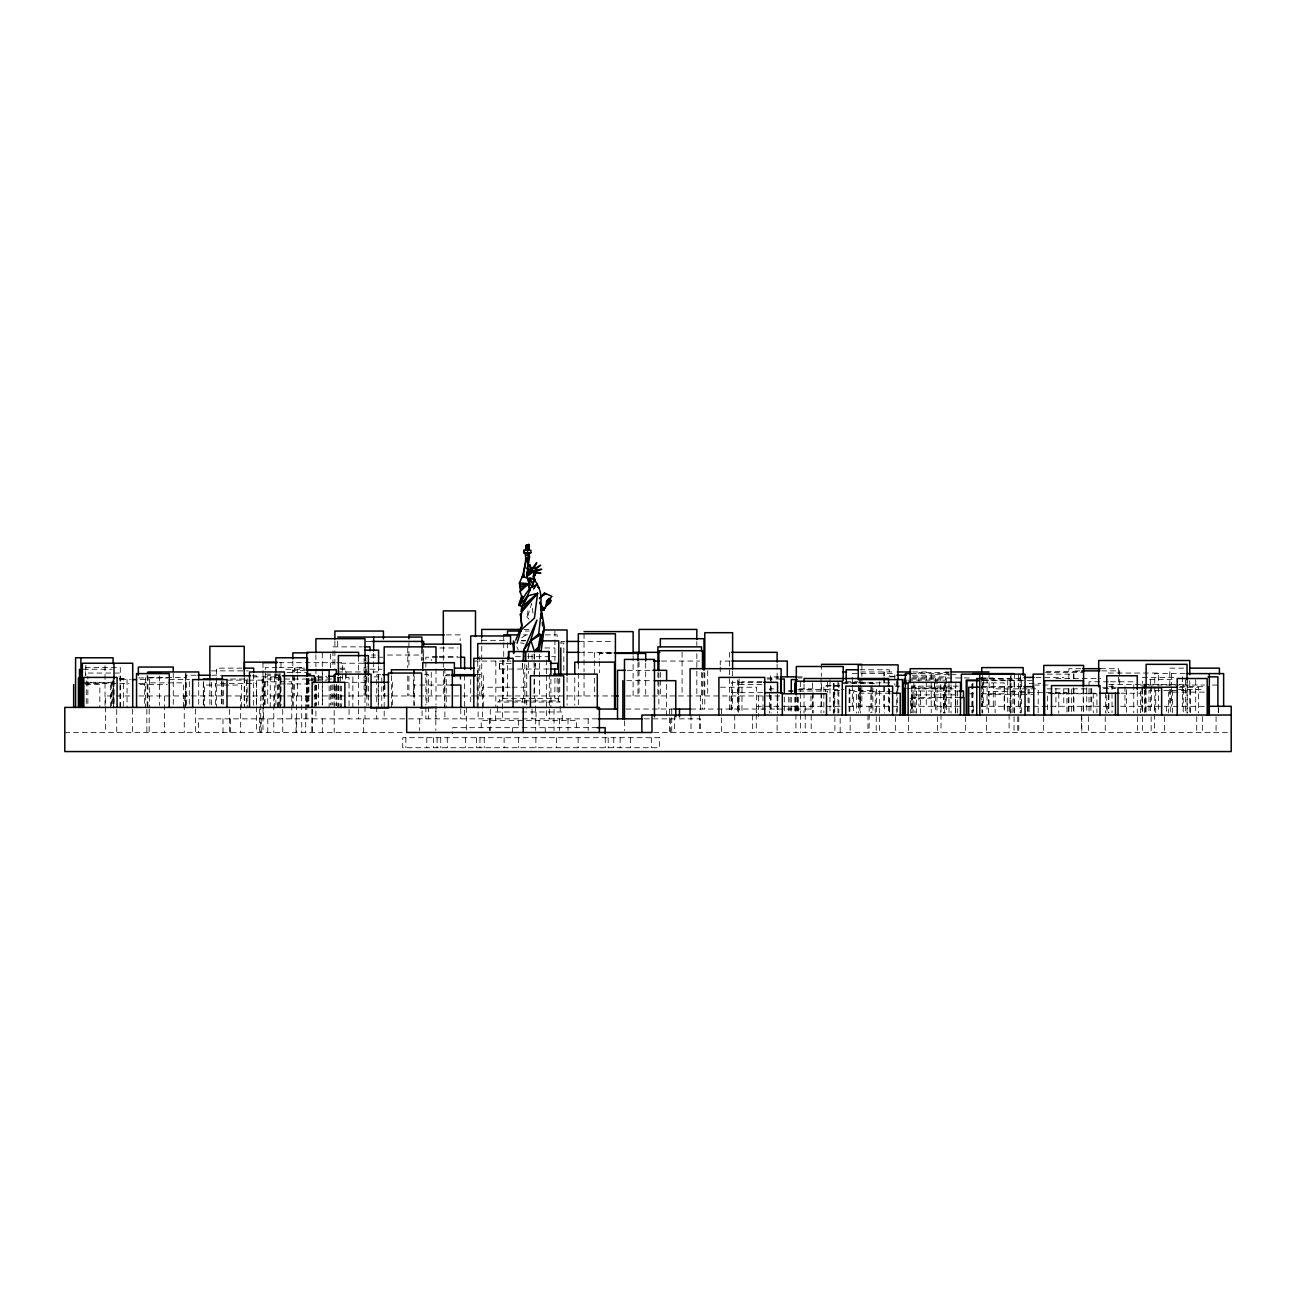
<?xml version="1.0" encoding="UTF-8"?>
<svg xmlns="http://www.w3.org/2000/svg" width="1296" height="1296" viewBox="0 0 1296 1296"><rect width="100%" height="100%" fill="white"/><g stroke="black" fill="none" stroke-linecap="round" stroke-linejoin="round"><path stroke-width="0.75" stroke-dasharray="5 3.75" d="M532.057 659.405L532.057 653.508M534.341 659.405L534.341 651.548M532.98 613.17L531.652 603.661L527.375 617.447L527.909 610.724M522.175 702.043L522.628 698.528M521.705 637.729L528.444 633.404M499.657 700.861L497.599 702.043L560.196 702.043L558.139 700.861L499.657 700.861L499.657 698.528L558.139 698.528L558.139 700.861M524.005 629.419L534.065 629.419M525.269 631.055L529.222 631.055M446.375 634.878L460.177 634.878L460.177 640.791M523.519 634.878L527.472 634.878M545.292 634.878L557.167 634.878L557.167 638.815M481.788 640.337L507.692 640.337M521.656 640.337L525.641 640.337M521.332 640.872L525.269 640.872M365.877 641.423L371.855 641.423M565.072 641.423L561.038 641.423L561.038 645.457M579.215 641.423L611.518 641.423M559.921 643.059L563.825 643.059L563.825 673.045M332.975 646.866L362.264 646.866M439.96 647.968L458.087 647.968M544.806 647.968L554.801 647.968M579.182 652.325L611.469 652.325M612.198 652.876L594.346 652.876L594.346 658.741M611.437 653.411L599.351 653.411L599.351 659.21M371.563 655.047L375.548 655.047M387.52 655.047L423.387 655.047L423.387 660.895M437.319 656.683L431.244 656.683L431.244 660.62M439.328 656.683L457.537 656.683M515.452 656.683L525.512 656.683M527.521 656.683L549.682 656.683M551.691 656.683L555.709 656.683M370.705 657.234L382.838 657.234M437.481 657.234L425.866 657.234L425.866 667.165M439.425 657.234L460.712 657.234M473.234 661.057L511.045 661.057M661.576 661.057L699.678 661.057M730.102 661.057L720.236 661.057L720.236 664.929M278.899 662.693L334.627 662.693M336.62 662.693L342.598 662.693L342.598 680.303M340.897 663.228L364.516 663.228M511.142 663.341L499.64 663.341L499.657 669.028L549.229 669.028M277.133 667.602L265.291 667.602L265.162 705.461M279.094 667.602L304.722 667.602M241.963 668.137L216.594 668.137L216.594 707.405M304.333 668.137L294.484 668.137L294.484 695.952M339.827 668.137L345.74 668.137L345.74 672.106M1183.669 668.137L1169.786 668.137L1169.786 706.304M1080.799 668.687L1068.876 668.687L1068.876 678.764M1100.644 668.687L1118.513 668.687L1118.513 684.806M83.333 669.238L112.201 669.238M285.849 669.238L305.176 669.238M340.006 669.238L346.064 669.238L346.064 680.675M370.073 669.238L381.931 669.238M859.896 669.773L889.267 669.773L889.267 675.686M305.127 670.324L293.123 670.324L293.123 707.405M627.345 670.324L650.9 670.324M211.475 670.874L248.265 670.874M1079.892 670.874L1073.914 670.874L1073.914 678.893M1101.794 670.874L1119.712 670.874L1119.712 684.92M1046.245 671.409L1083.326 671.409M337.867 671.96L378.221 671.96L378.221 683.77M860.512 671.96L895.342 671.96M912.74 671.96L926.267 671.96L926.267 680.044M949.417 671.96L945.448 671.96L945.448 680.044M287.145 672.494L307.152 672.494M948.64 672.494L918.896 672.494L918.896 706.304M1045.548 672.494L1083.164 672.494M1108.404 673.045L1158.575 673.045L1158.575 684.952M852.314 673.596L894.856 673.596L894.856 685.147M911.299 673.596L948.98 673.596L948.98 679.509M1185.079 673.596L1154.785 673.596L1154.785 713.059M279.353 674.131L263.72 674.131L263.72 707.405M1047.265 674.131L1073.493 674.131L1073.493 678.035M380.7 674.681L376.715 674.681L376.715 704.797M424.537 674.681L428.522 674.681L428.522 704.797M450.149 674.681L446.245 674.681L446.245 707.405M475.519 674.681L483.327 674.681L483.327 707.405M949.061 674.681L931.208 674.681L931.208 712.67M951.037 674.681L958.975 674.681M196.02 675.232L186.17 675.232L186.17 707.405M211.766 675.232L221.616 675.232M279.418 675.232L267.721 675.232L267.721 705.056M912.287 675.232L935.501 675.232L935.501 713.043M252.477 675.767L256.511 675.767L256.446 732.483M450.214 675.767L444.447 675.767L444.447 707.405M316.791 676.318L326.673 676.318M890.028 676.318L897.917 676.318M253.06 676.868L280.454 676.868M374.058 676.868L381.769 676.868L381.769 707.405M779.009 676.868L771.12 676.868L771.12 713.027M797.38 676.868L802.694 676.868M889.007 676.868L895.066 676.868M912.967 676.868L946.339 676.868L946.339 712.687M280.098 677.403L270.248 677.403L270.248 707.405M317.828 677.403L327.58 677.403M337.333 677.403L349.045 677.403L349.045 718.859M1036.006 677.403L1063.757 677.403M1173.625 677.403L1142.521 677.403L1142.521 683.348M138.769 677.954L167.605 677.954M766.957 677.954L778.702 677.954M798.044 677.954L801.981 677.954M911.785 677.954L970.299 677.954M981.25 677.954L993.319 677.954L993.319 706.304M119.329 678.505L127.057 678.505L127.057 707.405M980.618 678.505L1021.442 678.505L1021.442 713.108M1055.932 678.505L1100.66 678.505M119.475 679.039L123.379 679.039L123.314 707.405M230.704 679.039L246.37 679.039L246.37 707.405M315.916 679.039L262.148 679.039L262.148 705.04M317.909 679.039L331.841 679.039M767.41 679.039L780.953 679.039M911.282 679.039L940.783 679.039L940.783 713.043M981.185 679.039L1014.104 679.039L1014.104 712.719M120.771 679.59L130.394 679.59M140.017 679.59L149.639 679.59L149.639 707.405M169.29 679.59L189.508 679.59M1149.568 679.59L1173.787 679.59M227.399 680.141L246.92 680.141M248.864 680.141L264.481 680.141L264.481 707.405M307.703 680.141L326.965 680.141M907.783 680.141L945.076 680.141M982.044 680.141L1023.014 680.141M626.794 680.675L650.3 680.675M1032.248 680.675L982.076 680.675L981.995 713.14M762.097 681.777L741.976 681.777L741.976 712.8M845.834 681.777L857.66 681.777M1108.485 681.777L1089.029 681.777L1089.029 712.8M1110.429 681.777L1133.757 681.777L1133.757 712.8M81.745 682.312L113.368 682.312L113.368 707.405M343.343 682.312L368.971 682.312M761.611 682.312L731.738 682.312L731.738 713.108M843.388 682.312L872.905 682.312L872.905 712.638M86.33 682.862L110.5 682.862L110.5 707.405M849.852 682.862L892.377 682.862M982.595 682.862L1004.189 682.862L1004.189 712.687M84.596 683.413L128.984 683.413M138.769 683.413L144.634 683.413M843.097 683.413L876.388 683.413M1029.121 683.413L1040.72 683.413M285.282 683.948L277.587 683.948L277.587 707.405M287.194 683.948L314.118 683.948M85.747 684.499L99.841 684.499L99.841 707.405M139.936 684.499L167.249 684.499M761.789 684.499L738.234 684.499L738.234 713.124M1108.955 684.499L1177.416 684.499M1179.36 684.499L1183.232 684.499L1183.232 713.124M451.057 685.049L413.926 685.049L413.926 707.405M1034.273 685.049L1050.262 685.049M1140.48 685.049L1146.474 685.049M1148.483 685.049L1204.47 685.049M1212.457 685.049L1218.467 685.049M839.857 685.584L823.851 685.584L823.851 691.416M839.387 686.135L825.601 686.135L825.601 691.853M895.082 686.135L900.963 686.135M958.424 686.135L912.125 686.135L912.125 712.849M981.995 686.686L1021.847 686.686M1108.825 686.686L1116.65 686.686M1180.235 686.686L1206.22 686.686M510.187 687.22L482.387 687.22L482.387 718.859M512.163 687.22L528.039 687.22M720.495 687.22L756.491 687.22L756.491 712.751M980.764 687.22L1012.889 687.22L1012.889 713.043M1179.036 687.22L1198.589 687.22L1198.589 713.043M911.412 687.771L955.751 687.771M1102.669 687.771L1116.601 687.771M906.633 688.322L943.925 688.322L943.925 713.124M1103.609 688.322L1115.483 688.322M773.582 688.856L769.63 688.856L769.63 713.027M799.373 688.856L813.24 688.856M1047.071 688.856L1053.049 688.856M1055.041 688.856L1090.892 688.856L1090.892 712.703M797.834 689.407L843.89 689.407M1178.615 689.407L1204.308 689.407M839.743 690.493L833.814 690.493L833.814 713.156M849.609 690.493L875.254 690.493L875.254 713.156M798.773 691.043L826.913 691.043M959.591 691.043L911.606 691.043L911.606 713.043M891.891 691.594L853.562 691.594L853.562 713.075M1024.342 691.594L988.362 691.594L988.362 712.816M1204.373 692.129L1168.652 692.129L1168.652 712.897M762.583 692.68L731.041 692.68L731.041 713.173M1020.033 692.68L1066.932 692.68L1066.932 712.67M890.303 693.23L856.591 693.23L856.591 713.059M1053.421 693.23L1047.443 693.23L1047.443 712.768M1055.414 693.23L1097.874 693.23M1121.105 693.23L1142.586 693.23L1142.586 713.059L1142.521 685.325M969.457 693.765L973.474 693.765M981.526 693.765L1007.705 693.765M1050.57 693.765L1096.918 693.765L1096.918 712.849M987.05 694.316L1032.701 694.316M129.827 695.952L105.64 695.952L105.64 732.483M138.883 695.952L613.219 695.952M626.017 695.952L779.868 695.952M960.077 697.588L910.602 697.588L910.602 713.092M910.051 698.674L931.208 698.674M840.164 706.304L756.265 706.304L756.265 712.346M848.637 706.304L897.269 706.304M910.796 706.304L960.547 706.304M969.505 706.304L973.685 706.304M980.78 706.304L1113.62 706.304M1120.554 706.304L1206.09 706.304M626.017 709.042L672.737 709.042M690.8 709.042L812.252 709.042L812.252 695.952M597.294 718.859L198.466 718.859L198.466 732.483M644.306 718.859L700.601 718.859L700.601 732.483M597.1 727.672L452.644 727.672L452.644 733.698M64.8 732.483L405.648 732.483M653.654 732.483L1231.2 732.483M520.441 642.881L524.086 643.432M526.727 616.426L529.043 619.294M516.926 646.801L518.222 649.96M535.621 702.043L535.167 698.528M1218.467 708.766L1218.467 712.719M1218.272 707.227L1218.272 712.897M1216.069 716.672L1216.069 732.483M1202.332 716.672L1202.332 732.483M1196.743 716.672L1196.743 732.483M1195.722 679.59L1195.722 713.059M1190.425 712.638L1190.425 690.493L1148.985 690.493L1148.985 712.638M1189.76 680.708L1189.76 713.011M1187.233 677.403L1187.233 713.059M1187.023 681.874L1187.023 713.092M1185.419 679.59L1185.419 713.059M1182.454 676.868L1182.454 706.304M1172.54 690.525L1172.54 712.654M1171.584 673.596L1171.584 685.147M1171.584 687.058L1171.584 706.304M1170.709 689.407L1170.709 712.784M1166.578 706.304L1166.578 713.286M1164.456 716.672L1164.456 732.483M1158.575 686.929L1158.575 712.703M1155.724 690.687L1155.724 712.67M1154.461 706.304L1154.461 712.346M1154.461 714.371L1154.461 732.483M1151.496 686.475L1151.496 706.304M1151.156 716.672L1151.156 732.483M1150.524 679.59L1150.524 713.059M1146.118 689.683L1146.118 713.092M1145.551 689.44L1145.551 713.059M1145.178 688.322L1145.178 706.304M1144.514 690.217L1144.514 713.124M1142.44 716.672L1142.44 732.483M1141.889 687.22L1141.889 713.043M1140.48 690.979L1140.48 712.719M1137.289 691.481L1137.289 713.075M1137.418 716.672L1137.418 732.483M1126.548 689.699L1126.548 712.816M1124.96 686.475L1124.96 706.304M1112.017 684.499L1112.017 712.654M1108.955 694.413L1108.825 712.67M1108.404 694.867L1108.404 712.703M1107.14 706.304L1107.14 713.286M1106.752 695.401L1106.752 713.075M1105.504 693.23L1105.504 713.059M1105.245 716.672L1105.245 732.483M1093.257 693.23L1093.257 712.768M1091.734 688.322L1091.734 706.304M1088.381 716.672L1088.381 732.483M1086.745 687.771L1086.745 712.816M1083.586 689.229L1083.586 713.043M1083.164 687.965L1083.164 713.108M1081.787 716.672L1081.787 732.483M1081.382 706.304L1081.382 712.346M1081.382 714.371L1081.382 732.483M1073.914 688.937L1073.914 713.027M1073.493 687.771L1073.493 713.092M1071.695 689.002L1071.662 712.751M1068.876 688.84L1068.876 713.027M1068.26 689.002L1068.26 712.719M1063.757 688.97L1063.757 706.304M1058.767 693.23L1058.767 713.059M1055.932 688.435L1055.932 706.304M1043.669 716.672L1043.669 732.483M1038.193 712.703L1038.193 688.856L995.117 688.856L995.117 712.703M1029.121 689.278L1029.121 712.751M1028.068 689.002L1028.068 712.719M1027.534 706.304L1027.534 713.286M1020.325 675.232L1020.325 713.043M1020.13 677.403L1020.033 712.67M1018.753 716.672L1018.753 732.483M1018.462 674.681L1018.462 706.304M1017.749 716.672L1017.749 732.483M1014.395 673.596L1014.395 713.059M1014.055 716.672L1014.055 732.483M1011.01 674.131L1011.01 713.092M1010.637 676.318L1010.637 713.108M1010.07 680.675L1010.07 713.011M1009.098 706.304L1009.098 712.346M1009.098 714.371L1009.098 732.483M1007.705 680.141L1007.705 713.092M1004.416 686.686L1004.416 712.67M989.075 673.985L989.075 706.304M987.131 677.954L987.05 712.946M986.548 716.672L986.548 732.483M983.324 680.141L983.324 706.304M982.708 675.232L982.708 713.043M981.736 677.273L981.736 706.304M973.264 706.304L973.264 713.286M972.956 683.462L972.956 713.059M972.308 683.77L972.308 712.8M971.919 684.061L971.919 713.108M965.666 716.672L965.666 732.483M957.42 691.043L957.42 713.043M955.832 683.413L955.751 712.816M955.525 712.703L955.525 694.867L912.449 694.867L912.449 712.703M955.33 713.027L955.33 688.856L920.435 688.856L920.435 713.027M951.053 684.806L951.053 713.027M948.98 681.485L948.98 713.059M945.448 682.069L945.448 706.304M945.076 685.957L945.076 713.092M944.395 683.413L944.395 713.059M943.537 685.908L943.537 712.832M941.009 706.304L941.009 712.346M941.009 714.371L941.009 732.483M937.559 716.672L937.559 732.483M936.976 679.039L936.976 712.719M926.267 682.069L926.267 706.304M916.612 691.043L916.612 713.043M914.96 685.049L915.154 713.108M913.842 683.413L913.842 712.751M911.785 685.697L911.785 712.8M908.399 716.672L908.399 732.483M898.047 682.927L898.047 690.962M897.917 678.326L897.917 690.314M897.188 680.141L897.188 712.832M896.8 681.194L896.8 689.164M896.8 691.157L896.8 713.043M895.633 716.672L895.633 732.483M889.542 688.954L889.542 712.719M889.267 689.456L889.267 713.075M888.554 688.111L888.554 713.108M884.504 671.96L884.504 675.88M884.504 677.824L884.504 713.075M883.742 671.96L883.742 675.994M883.742 678.019L883.742 706.304M879.611 716.672L879.611 732.483M879.368 681.777L879.368 713.075M876.388 689.342L876.388 713.059M876.226 716.672L876.226 732.483M871.835 685.584L871.835 712.784M870.863 686.135L870.863 712.849M869.146 706.304L869.146 712.346M869.146 714.371L869.146 732.483M867.947 715.036L867.947 732.483M861.872 664.33L861.872 676.318M861.872 678.326L861.872 706.304M860.69 688.646L860.69 706.304M860.301 679.039L860.301 683.041M860.301 685.049L860.301 713.043M859.847 688.063L859.847 713.108M859.183 677.954L859.183 683.624M859.183 685.519L859.183 706.304M858.325 685.503L858.325 713.059M852.314 677.435L852.314 683.219M852.314 685.147L852.314 706.304M850.16 716.672L850.16 732.483M849.852 688.889L849.852 713.027M849.139 689.002L849.139 712.719M846.661 676.318L846.661 684.32M846.175 679.622L846.175 683.543M840.164 718.389L840.164 732.483M838.836 682.895L838.836 713.027M837.929 681.777L837.929 713.075M834.77 689.407L834.77 712.784M834.883 716.672L834.883 732.483M834.089 683.413L834.089 713.059M833.49 683.77L833.49 712.8M833.312 683.413L833.312 713.059M829.991 679.59L829.991 713.059M827.642 682.312L827.642 692.42M823.851 693.36L823.851 712.784M821.518 664.33L821.518 676.318M821.518 684.32L821.518 706.304M821.048 679.039L821.048 691.043M821.048 693.036L821.048 713.043M813.24 692.89L813.24 713.027M812.56 682.895L812.56 690.93M812.56 692.939L812.56 713.027M811.199 715.036L811.199 732.483M810.907 695.952L810.907 712.897M805.221 706.304L805.221 712.346M805.221 714.371L805.221 732.483M804.038 684.272L804.038 713.108M800.329 681.777L800.329 691.465M800.329 693.409L800.426 713.286M800.426 714.371L800.426 732.483M798.044 697.313L798.044 712.8M797.899 697.297L797.899 713.059M797.38 696.956L797.38 713.027M796.311 696.843L796.311 713.011M795.906 706.304L795.906 712.346M795.906 714.371L795.906 732.483M795.371 697.135L795.371 713.043M794.821 697.248L794.821 713.059M791.273 697.313L791.273 713.059M790.058 697.199L790.058 712.784M788.729 697.037L788.729 713.043M784.323 697.037L784.323 713.043M777.827 695.952L777.827 712.897M777.551 695.79L777.551 713.108M777.487 694.04L777.487 713.124M777.114 664.216L777.114 680.092M777.114 695.952L777.114 712.897M777.114 716.672L777.114 732.483M770.423 675.767L770.423 683.608M770.423 685.552L770.423 693.392M770.423 695.336L770.423 709.042M762.988 695.952L762.988 712.897M758.646 695.952L758.646 716.672M756.265 714.371L756.265 732.483M752.668 715.036L752.668 732.483M739.06 679.039L739.06 713.043M738.412 681.048L738.412 713.043M737.586 679.914L737.586 713.092M734.735 715.036L734.735 732.483M732.613 670.874L732.613 678.91M732.613 680.918L732.613 709.042M729.616 652.325L729.616 695.952M729.292 695.952L729.437 712.897M721.564 709.042L721.564 732.483M720.236 666.873L720.236 674.617M707.713 670.745L707.713 695.952M704.797 672.883L704.797 709.042M703.971 672.251L703.971 695.952M702.481 672.818L702.481 709.042M701.525 672.397L701.525 695.952M700.472 695.952L700.472 712.897M699.516 715.036L699.516 732.483M696.827 641.52L696.827 645.554M696.827 653.621L696.827 695.952M690.995 715.036L690.995 732.483M682.085 652.325L682.085 695.952M674.552 715.036L674.552 732.483M671.733 709.042L671.733 732.483M670.356 718.859L670.356 732.483M669.433 709.042L669.433 732.483M666.614 684.482L666.614 718.859M660.344 672.251L660.344 678.181M660.344 680.157L660.344 695.952M658.87 672.818L658.87 709.042M657.914 672.397L657.914 678.278M657.914 680.238L657.914 695.952M651.337 737.699L651.337 747.727M645.7 663.082L645.7 695.952M639.025 661.673L639.025 695.952M637.972 662.661L637.972 695.952M633.112 655.727L633.112 695.952M630.553 737.699L630.553 747.727M624.461 720.754L624.461 730.539M620.136 737.699L620.136 747.727M613.753 737.699L613.753 747.727M608.18 737.699L608.18 747.727M605.264 737.699L605.264 747.727M599.351 661.154L599.351 672.754M594.346 660.701L594.346 695.952M588.206 718.859L588.206 730.539M584.042 633.614L584.042 671.814M584.042 673.839L584.042 695.952M578.324 663.487L578.324 671.409M578.324 673.385L578.324 705.073M578.129 737.699L578.129 747.727M576.558 727.672L576.558 720.349L481.237 720.349L481.237 727.672M574.76 677.776L574.76 705.137M568.021 718.859L568.021 730.539M567.065 677.403L567.065 705.089M562.253 720.349L562.253 711.974L495.542 711.974L495.542 720.349M560.196 706.012L560.196 711.974M559.742 678.278L559.742 695.952M559.516 718.859L559.516 730.539M558.722 678.958L558.722 705.024M557.167 678.213L557.167 695.952M556.535 737.699L556.535 747.727M554.931 631.055L554.931 660.555M554.931 678.245L554.785 698.528M554.056 709.333L554.056 730.555M550.897 679.185L550.897 707.405M549.31 674.131L549.31 718.859M546.62 659.956L546.62 673.709M546.62 675.67L546.62 718.859M545.26 727.672L545.26 733.698M539.59 654.237L539.59 695.952M539.12 720.349L539.12 727.672M536.058 711.974L536.058 720.349M535.88 737.699L535.88 747.727M535.621 706.012L535.621 711.974M535.718 718.859L535.718 730.539M534.454 669.028L534.454 676.901M534.454 678.861L534.454 698.528M534.065 653.621L534.065 695.952M532.024 708.977L532.024 718.859M528.363 653.686L528.363 673.45M526.743 665.042L526.743 709.042M524.815 663.73L524.815 705.105M523.341 669.028L523.341 698.528M518.675 720.349L518.675 727.672M518.497 737.699L518.497 747.727M512.536 727.672L512.536 733.698M507.481 642.865L507.481 648.761M507.4 656.683L507.481 695.952M504.128 737.699L504.128 747.727M503.723 634.878L503.723 640.791M503.723 642.751L503.723 695.952M503.01 669.028L503.01 698.528M502.443 659.956L502.443 718.859M497.599 706.012L497.599 711.974M495.833 661.057L495.833 707.405M490.261 709.333L490.261 730.555M489.499 718.859L489.499 730.539M484.25 737.699L484.25 747.727M481.723 637.486L481.723 695.952M479.779 656.683L479.779 695.952M479.957 737.699L479.957 747.727M478.127 668.137L478.127 718.859M477.738 661.446L477.738 705.073M477.171 675.767L477.171 707.405M476.458 737.699L476.458 747.727M470.707 679.412L470.707 705.089M466.349 707.405L466.349 730.555M465.556 737.699L465.556 747.727M464.584 675.119L464.584 718.859M460.76 674.438L460.76 682.506M460.76 708.75L460.76 718.859M460.096 673.952L460.177 682.166M447.266 737.699L447.266 747.727M444.868 668.137L444.868 718.859M443.313 646.493L443.313 660.344M443.313 662.321L443.313 695.952M440.737 737.699L440.737 747.727M437.092 737.699L437.092 747.727M435.991 668.866L435.991 704.862M435.991 706.855L435.991 718.859M435.829 711.261L435.829 730.555M433.593 737.699L433.593 747.727M431.244 672.397L431.244 695.952M428.522 706.806L428.522 718.859M426.87 671.749L426.87 705.429M426.789 737.699L426.789 747.727M425.866 669.157L425.866 704.943M425.866 706.919L425.866 718.859M423.679 649.507L423.679 661.624M422.059 648.178L422.059 660.296M422.059 710.775L422.059 718.859M421.913 648.842L421.913 660.62M419.693 718.859L419.693 730.539M414.169 675.718L414.169 705.429M413.554 671.134L413.554 695.952M408.92 642.751L408.92 668.363M408.92 676.253L408.92 695.952M407.754 647.968L407.754 667.958M407.754 675.961L407.754 695.952M405.859 737.699L405.859 747.727M392.639 682.312L392.639 707.405M391.424 675.718L391.424 707.405M384.863 684.337L384.863 695.952M384.183 684.855L384.183 718.859M383.422 686.119L383.422 695.952M378.578 665.852L378.578 679.59M378.578 681.55L378.578 705.105M378.221 685.746L378.221 707.405M376.715 706.806L376.715 718.859M373.685 653.054L373.685 673.045M368.388 677.516L368.388 705.413M366.898 676.609L366.898 705.478M366.104 669.238L366.104 695.952M365.877 657.574L365.877 671.717M365.877 673.742L365.877 695.952M365.585 655.047L365.585 660.895M365.585 662.839L365.585 695.952M365.002 656.732L365.002 660.733M365.002 662.742L365.002 718.859M364.111 658.66L364.111 695.952M363.528 718.859L363.528 732.483M358.603 656.359L358.603 718.859M352.868 676.868L352.868 707.405M345.74 674.098L345.74 680.06M341.366 686.183L341.366 707.405M340.508 676.318L340.508 684.094M340.508 686.038L340.508 707.405M338.936 677.29L338.936 707.405M338.386 677.516L338.386 683.494M338.386 685.487L338.386 705.413M337.689 641.05L337.689 649.053M337.689 677.047L337.867 707.405M336.604 685.973L336.604 705.461M336.328 684.337L336.344 705.429M335.065 685.876L335.065 705.445M334.886 640.888L334.886 648.761M334.886 650.722L334.886 668.428M334.886 686.119L334.886 695.952M334.19 684.304L334.19 732.483M332.975 650.884L332.975 666.922M332.975 684.968L332.975 705.024M331.841 685.049L331.841 705.04M330.593 654.075L330.593 667.813M330.593 685.487L330.593 705.105M329.119 685.94L329.119 707.405M322.574 673.207L322.574 705.056M322.299 718.859L322.299 732.483M322.283 652.876L322.283 666.905M322.283 668.914L322.283 705.024M318.427 675.232L318.427 705.056M316.548 685.357L316.548 705.089M315.916 654.723L315.916 666.743M315.916 668.752L315.916 674.762M315.916 684.79L315.916 718.859M315.511 685.406L315.511 705.397M314.296 685.665L314.296 707.405M312.239 709.414L312.239 732.483M311.963 677.403L311.963 681.356M311.963 708.993L311.931 732.483M308.885 678.262L308.885 707.405M308.286 678.78L308.286 707.405M307.492 679.606L307.703 707.405M307.152 678.326L307.152 705.461M306.796 678.537L306.796 718.859M306.358 679.671L306.358 705.429M305.71 695.952L305.71 732.483M301.709 695.952L301.709 732.483M297.545 669.238L297.545 673.045M297.545 674.957L297.545 695.952M296.573 695.952L296.573 732.483M296.055 718.859L296.055 732.483M292.831 660.895L292.831 672.932M292.831 674.941L292.831 705.024M291.778 718.859L291.778 681.777L263.428 681.777L263.428 718.859M282.739 709.414L282.739 732.483M280.989 662.143L280.989 670.016M280.989 677.889L280.989 705.429M280.454 678.78L280.454 707.405M280.049 673.207L280.049 705.056M279.191 675.767L279.191 707.405M278.3 675.767L278.3 707.405M275.87 673.661L275.87 705.413M274.477 676.868L274.477 707.405M273.796 695.952L273.796 732.483M267.77 718.859L267.77 732.483M262.975 662.693L262.975 668.558M262.975 670.518L262.975 695.952M262.991 707.405L262.991 732.483M261.209 718.859L261.209 732.483M260.723 695.952L260.723 732.483M259.67 709.042L259.67 732.483M256.365 705.089L256.365 683.413L215.46 683.413L215.46 705.089M253.66 674.033L253.66 705.445M247.18 678.78L247.18 707.405M244.458 677.889L244.458 707.405M244.215 677.857L244.215 705.429M241.542 707.405L241.542 685.049L204.46 685.049L204.46 707.405M240.667 695.952L240.667 732.483M230.639 718.859L230.639 732.483M229.603 709.414L229.603 732.483M223.641 681.777L223.641 707.405M222.993 718.859L222.993 732.483M222.167 681.712L222.167 707.405M221.616 681.259L221.616 705.397M211.475 682.409L211.475 707.405M209.871 681.793L209.871 705.429M203.65 681.583L203.65 705.413M203.294 682.83L203.294 707.405M198.725 681.809L198.725 707.405M195.502 709.042L195.502 732.483M189.297 681.777L189.297 707.405M185.879 673.045L185.879 707.405M185.506 673.92L185.506 707.405M185.36 707.405L185.36 677.403L145.541 677.403L145.541 707.405M184.259 695.952L184.259 732.483M183.433 707.405L183.433 682.862L144.715 682.862L144.634 707.405M173.259 673.11L173.259 705.38M164.462 695.952L164.462 732.483M159.457 675.896L159.457 705.429M149.17 709.042L149.17 732.483M147.874 675.896L147.874 707.405M147.161 675.07L147.161 707.405M146.837 709.333L146.837 732.483M132.548 709.042L132.548 732.483M120.317 707.405L120.317 667.602L85.406 667.602L85.406 675.556M120.042 707.405L120.042 673.045L87.869 673.045L87.869 679.104M116.737 709.414L116.737 732.483M113.999 681.307L113.999 705.397M113.821 679.914L113.821 707.405M113.092 679.606L113.092 705.413M112.201 681.291L112.201 705.397M111.375 683.413L111.375 707.405M105.025 665.723L105.025 705.413M87.869 681.129L87.869 707.405M86.297 680.935L86.297 707.405M85.828 665.237L85.828 675.281M522.628 663.341L522.628 669.028L522.612 663.341M535.183 663.341L535.167 669.028L535.167 663.341M659.567 737.699L402.7 737.699L402.7 747.727L659.567 747.727L659.567 737.699M499.657 669.028L499.64 663.341L499.657 669.028M934.432 706.304L934.432 681.728L934.238 706.304"/><path stroke-width="1.5" d="M508.615 651.548L508.599 659.405L508.599 651.548L549.196 651.548L549.196 661.381M523.454 651.548L523.454 661.381L523.924 649.636L536.9 620.087L527.197 651.548M525.739 661.381L525.739 651.548M550.249 669.028L558.139 669.028L558.155 663.341L550.265 663.341M558.139 669.028L558.155 663.341M521.851 596.111C512.487 621.092 526.257 588.092 532.364 587.153L533.012 583.735L529.529 578.291L534.244 578.502L533.579 574.031M517.104 643.237L520.976 630.083L534.422 618.192L537.597 593.293L522.013 609.476L522.013 606.706L529.902 590.409L528.525 579.96L527.197 577.919L523.827 576.995C523.001 569.398 526.613 562.432 525.479 554.947L524.005 550.233M550.136 599.092L549.261 598.493L546.75 601.036L546.637 604.843L543.623 609.979L541.129 609.833L541.971 618.451M546.588 601.036L546.394 604.843C549.342 604.957 553.003 600.21 549.099 598.493L546.75 601.036M540.675 603.92C541.939 595.415 539.8 586.537 534.26 579.895L533.887 576.299L535.783 572.8L533.984 570.596L531.23 570.564L529.4 571.763L528.266 575.294L526.549 574.954M527.197 577.919L528.071 555.611L528.525 553.603L530.971 552.776L523.811 552.776L523.811 550.233L530.971 550.233L530.777 552.776L529.173 553.522L523.811 552.776M522.256 577.433L526.808 557.977M541.096 651.548L544.369 627.41L540.61 605.929M522.158 597.974L519.939 591.057M526.241 550.233L526.37 545.114L527.764 545.47L527.602 552.776M523.924 649.636L530.971 640.629L538.699 633.874L541.048 613.105M521.008 611.825L521.851 606.415M527.472 568.831L529.578 557.377L529.173 553.522M533.012 583.735L534.098 578.227L534.94 579.587L533.012 583.735L528.655 579.928M539.087 649.685L544.369 627.41L537.727 649.993L540.691 634.554L538.699 633.874M520.976 630.083L521.98 626.049L520.409 613.85L521.689 625.725L515.711 640.24M520.976 615.665L521.98 611.728L537.597 593.293L528.217 595.723L519.566 605.151M540.011 602.348L541.679 609.833M526.127 568.118L529.076 569.624L526.759 572.686L528.266 575.294L532.883 572.087L535.232 573.739L534.94 575.813L535.961 569.381L533.709 567.907L530.113 568.96L529.724 564.521L531.166 568.296L532.478 568.118L536.738 562.61L534.098 568.166M522.029 596.257L520.15 602.024L523.325 597.035M534.389 574.079L535.961 569.381L534.389 574.079L536.026 571.568L535.183 571.844M529.27 547.349L528.557 550.233L528.736 544.433L527.521 545.47L529.027 545.227L529.27 547.349L527.504 547.349M519.064 605.362L522.013 606.706L528.217 595.723M549.65 599.092L546.394 604.843L547.657 604.843M546.88 604.843L543.866 609.979L541.129 605.588M549.893 599.092L551.934 596.322L544.531 593.098L540.011 597.91M533.628 589.048L537.079 584.107L532.364 587.153L527.958 580.64M528.266 575.294L532.51 571.325L535.248 573.01L540.934 573.107L535.912 571.795M547.398 604.843L550.881 600.599M514.966 642.038L513.265 644.128L513.994 651.548M540.691 634.554L530.971 640.629L534.454 651.548L537.338 648.227L540.853 651.548M539.347 598.639L544.531 593.098M519.858 591.754L528.557 583.654L519.437 582.908L523.471 573.869L523.827 576.995M527.618 545.47L528.736 544.433L529.043 545.47L526.338 545.47M535.685 649.766L537.338 648.227M522.013 606.706L537.597 593.293M534.26 576.104L532.948 576.104L534.94 579.587M535.604 569.138L540.578 565.218L534.843 568.652M519.777 585.144L528.557 583.654L520.328 590.02L519.437 582.908L520.587 586.31M541.258 596.468L546.215 593.746M520.328 587.428L528.557 583.654M528.736 555.336L525.479 554.947M534.454 651.548L539.282 649.798L539.282 651.548M536.009 570.839L541.76 569.3L535.977 569.932M529.999 569.932L532.85 569.932M519.971 629.419L481.723 629.419L481.723 637.486M543.85 629.969L567.065 629.969L567.065 675.427M521.316 631.055L507.481 631.055L507.481 634.991M584.042 631.606L633.112 631.606L633.112 653.719M444.398 634.878L408.92 634.878L408.92 638.815M503.723 634.878L517.574 634.878M337.689 637.065L421.913 637.065L421.913 642.946M541.015 640.872L558.722 640.872L558.722 674.957M371.855 641.423L423.679 641.423L423.679 645.457M567.097 641.423L579.215 641.423M364.208 646.866L370.057 646.866L370.057 650.884M364.597 650.138L378.578 650.138L378.578 663.892M567.081 652.325L579.182 652.325M633.663 652.325L659.891 652.325M731.592 652.325L777.114 652.325L777.114 662.24M308.529 652.876L292.831 652.876L292.831 658.886M614.174 652.876L637.972 652.876L637.972 660.701M615.47 653.411L645.7 653.411L645.7 661.154M460.712 657.234L464.584 657.234L464.584 669.157M513.524 661.057L550.897 661.057L550.897 675.151M653.54 661.057L659.567 661.057M732.078 661.057L787.288 661.057L787.288 676.561M277.15 662.143L244.458 662.143L244.458 670.016M262.975 662.693L276.907 662.693M366.476 663.228L384.199 663.228M821.518 664.33L861.872 664.33M243.907 668.137L253.66 668.137L253.66 672.073M454.653 668.137L474.223 668.137M1189.631 668.137L1219.406 668.137L1219.406 674.163M1082.776 668.687L1100.644 668.687M306.358 669.773L336.344 669.773L336.344 673.742M857.936 669.773L846.175 669.773L846.175 679.622M307.12 670.324L329.119 670.324L329.119 682.036M625.385 670.324L617.528 670.324L617.528 718.859M652.86 670.324L666.614 670.324L666.614 680.432M1081.885 670.874L1099.802 670.874M147.874 671.96L198.725 671.96L198.725 679.833M842.513 671.96L846.515 671.96M897.269 671.96L910.796 671.96M951.394 671.96L989.075 671.96M147.161 673.045L160.72 673.045M911.299 673.596L905.353 673.596L905.353 715.036M972.956 673.596L1014.395 673.596M1187.104 673.596L1223.635 673.596L1223.635 706.304M306.715 674.131L310.619 674.131M553.311 674.131L597.294 674.131L597.294 709.139M1043.231 674.131L1033.139 674.131L1033.139 687.771M382.693 674.681L388.67 674.681M452.11 674.681L475.519 674.681M197.98 675.232L209.806 675.232M896.8 675.232L906.471 675.232M250.452 675.767L222.167 675.767L222.167 679.736M282.301 675.767L314.296 675.767L314.296 681.712M452.142 675.767L475.243 675.767M328.649 676.318L334.579 676.318M780.986 676.868L796.765 676.868M1208.05 676.868L1217.9 676.868L1217.9 706.304M1024.099 677.403L1034.014 677.403M980.618 678.505L976.73 678.505L976.73 715.036M203.294 679.039L222.863 679.039M780.386 679.039L784.323 679.039L784.323 693.036M132.322 679.59L136.161 679.59M797.072 679.59L791.273 679.59L791.273 693.376M858.325 679.59L902.486 679.59L902.486 715.036M978.091 680.141L966.249 680.141L966.249 715.036M654.221 680.675L675.767 680.675L675.767 716.85M978.739 680.675L966.994 680.675L966.994 715.036M370.948 682.312L388.687 682.312M763.603 682.312L777.551 682.312L777.551 691.934M906.908 683.413L902.956 683.413L902.923 715.036M451.057 685.049L460.825 685.049L460.825 707.405M1023.84 686.686L1033.787 686.686L1033.787 715.036M978.772 687.22L968.728 687.22L968.728 715.036M1141.889 687.22L1177.092 687.22M788.729 691.043L792.747 691.043M959.591 691.043L963.495 691.043L963.495 697.037M764.543 692.68L782.298 692.68L782.347 715.036M892.296 693.23L900.218 693.23L900.218 715.036M1099.834 693.23L1119.161 693.23M782.347 693.765L826.508 693.765L826.508 715.036M614.174 695.952L618.143 695.952M960.077 697.588L964.03 697.588L964.03 715.036M1208.05 706.304L1231.2 706.304L1231.2 751.567L64.8 751.567L64.8 707.405L599.4 707.405L599.4 732.483M370.575 707.94L388.541 707.94M420.487 707.94L436.46 707.405M598.639 709.042L616.896 709.042M673.661 709.042L690.59 709.042M1231.2 715.036L641.86 715.036L641.86 732.483M598.234 718.859L642.476 718.859M597.1 727.672L605.151 727.672L605.151 733.698M541.129 609.833L543.866 609.979L543.737 607.419M529.529 578.291L532.364 579.02M528.59 562.205L525.901 560.731L526.549 561.46M537.662 587.25L539.136 587.687M525.479 558.576L528.444 561.46M526.808 574.825L528.525 579.96M529.4 571.763L529.951 572.994M540.464 602.737L543.623 609.979M539.995 602.251L541.096 605.394M528.12 584.82L529.902 590.409M526.241 548.726L526.046 546.296L527.683 547.349L526.046 546.296L525.917 547.349L526.37 545.114M542.327 622.274L542.7 626.098M1209.314 673.596L1209.314 715.036M1208.228 686.686L1208.228 715.036M1207.192 715.036L1207.192 678.505L1177.205 678.505L1177.205 715.036M1189.76 674.649L1189.76 660.506L1098.684 660.506L1098.684 686.767M1187.023 679.93L1187.023 664.33L1146.118 664.33L1146.118 687.722M1161.637 715.036L1161.637 687.771L1118.011 687.771L1118.011 715.036M1144.514 684.499L1144.514 688.322M1137.289 689.521L1137.289 675.767L1106.752 675.767L1106.752 693.441M1115.467 693.23L1115.467 715.036M1100.029 715.036L1100.029 685.584L1051.493 685.584L1051.493 715.036M1083.586 685.26L1083.586 665.415L1043.782 665.415L1043.782 715.036M1083.326 686.75L1083.326 680.675L1044.608 680.675L1044.608 715.036M1025.039 715.036L1025.039 674.131L961.389 674.131L961.389 691.659M1023.176 675.346L1023.176 667.602L981.736 667.602L981.736 671.474M979.776 674.131L979.776 715.036M960.482 715.036L960.482 682.312L908.123 682.312L908.123 715.036M951.053 682.798L951.053 668.687L910.148 668.687L910.148 682.798M905.823 680.141L905.823 684.013M904.657 688.322L904.657 715.036M904.252 679.039L904.252 683.041M898.047 678.91L898.047 664.864L858.244 664.864L858.244 678.91M892.62 715.036L892.62 686.135L845.721 686.135L845.721 715.036M888.554 686.2L888.554 678.505L804.038 678.505L804.038 682.344M843.21 680.659L843.21 666.5L796.311 666.5L796.311 694.818M842.27 715.036L842.27 681.226L795.371 681.226L795.371 693.166M794.821 683.413L794.821 693.295M780.953 679.039L780.953 693.036L781.132 668.687L690.071 668.687L690.071 715.036M764.721 715.036L764.721 677.403L718.907 677.403L718.907 715.036M732.613 668.866L732.613 632.691L704.797 632.691L704.797 668.866M703.971 670.291L703.971 638.701L660.344 638.701L660.344 646.591M702.481 668.801L702.481 650.689L658.87 650.689L658.87 670.81M701.525 650.803L701.525 646.866L657.914 646.866L657.914 670.437M696.827 639.511L696.827 629.419L639.025 629.419L639.025 651.596M679.46 709.042L679.46 716.882M654.464 716.866L654.464 659.421L624.478 659.421L624.478 718.859M651.985 715.036L651.985 732.483L406.685 732.483L406.685 707.405M622.874 680.675L622.874 718.859M615.406 709.042L615.406 633.793L578.324 633.793L578.324 663.487M614.563 709.042L614.563 662.143L574.76 662.143L574.76 673.871M563.711 707.405L563.711 675.767L530.453 675.767L530.453 707.405M560.812 647.968L560.812 675.54M554.785 669.028L554.785 674.924M548.694 651.548L548.694 661.381M523.228 707.405L523.228 732.483M513.734 653.508L513.734 643.594L477.738 643.594L477.738 659.47M513.459 640.872L513.459 652.909M513.086 707.405L513.086 658.319L473.818 658.319L473.818 707.405M510.527 643.869L510.527 635.963L470.707 635.963L470.707 669.546M475.486 636.595L475.486 610.886L443.313 610.886L443.313 644.517M460.76 668.38L460.76 644.144L422.059 644.144L422.059 648.178M454.378 676.301L454.378 662.693L422.755 662.693L422.755 670.469M452.336 707.405L452.336 669.773L391.424 669.773L391.424 673.742M435.991 662.872L435.991 646.866L384.183 646.866L384.199 683.316M421.637 707.405L421.637 673.045L388.379 673.045L388.379 707.405M414.169 669.773L414.169 673.742M383.422 638.928L383.422 631.055L334.886 631.055L334.886 638.928M373.685 637.065L373.685 651.062M371.061 707.405L371.061 674.131L335.065 674.131L335.065 681.971M368.388 675.524L368.388 655.598L338.386 655.598L338.386 675.524M365.002 656.732L365.002 638.701L315.916 638.701L315.916 652.714M358.603 656.359L358.603 652.325L306.796 652.325L306.796 670.469M344.866 707.405L344.866 682.312L312.158 682.312L312.158 707.405M334.19 674.681L334.19 682.376M315.511 677.403L315.511 681.404M307.492 675.637L307.492 657.785L275.87 657.785L275.87 671.668M307.152 672.494L307.152 676.382M284.423 707.405L284.423 671.96L249.529 671.96L249.529 707.405M244.215 675.88L244.215 646.331L209.871 646.331L209.871 679.817M227.011 707.405L227.011 679.59L192.65 679.59L192.65 707.405M173.259 671.085L173.259 667.051L138.364 667.051L138.364 675.119M169.274 707.405L169.274 673.596L136.55 673.596L136.55 707.405M132.71 707.405L132.71 663.228L82.361 663.228L82.361 707.405M117.094 707.405L117.094 677.403L83.819 677.403L83.819 707.405M113.999 663.228L113.999 679.298M113.092 663.73L113.092 657.785L75.573 657.785L75.573 707.405M80.919 657.785L80.919 707.405M79.477 669.238L79.477 707.405M78.392 677.954L78.392 707.405M73.661 684.499L73.661 707.405"/></g></svg>
